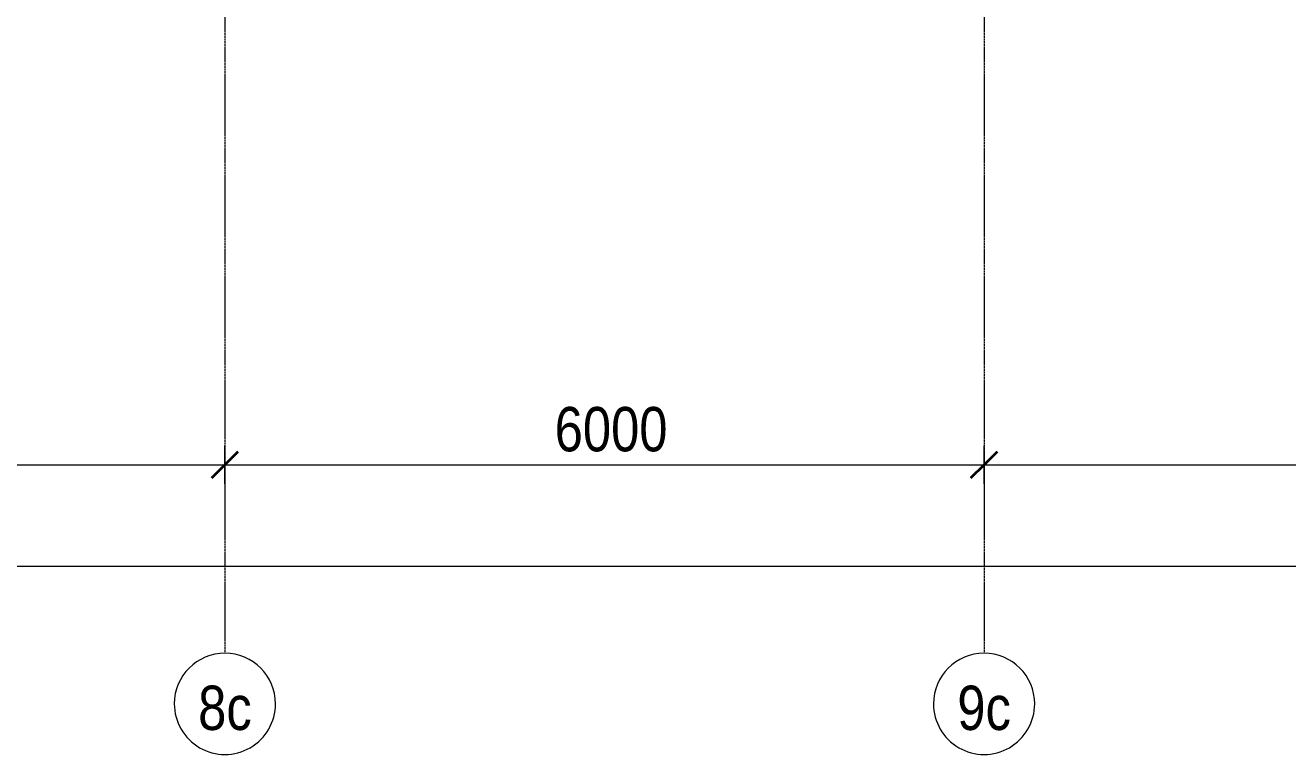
# Model space of a CAD drawing. Header units: metres. Extents: x -187 to 138813, y -64870 to 49448.
# Drawn here: x 70485 to 80463, y -64870 to -59091 of the extents above; entities that cross this region are included whole.
import ezdxf

# ---------------------------------------------------------------- set-up
doc = ezdxf.new("R2010")
doc.units = ezdxf.units.M
doc.linetypes.add('ADSK_Линия сетки', pattern=[21, 12, -3, 3, -3])
for name, color, linetype, lineweight in [('A-ANNO-DIMS', 7, 'Continuous', 9), ('A-ANNO-DIMS-100', 7, 'Continuous', 9), ('S-GRID', 7, 'Continuous', 9), ('S-GRID-IDEN', 7, 'Continuous', 9)]:
    doc.layers.add(name, color=color, linetype=linetype, lineweight=lineweight)
doc.styles.add('GOST Common_I', font='ARIALN.TTF', dxfattribs={"height": 350})
doc.dimstyles.new('ADSK_Основной_3_5', dxfattribs={"dimscale": 304.8, "dimtxt": 352.000249, "dimasz": 0.695866, "dimexe": 0.492126, "dimexo": 0.984252, "dimgap": 0, "dimtad": 1, "dimdec": 3, "dimrnd": 0.001, "dimdsep": 46, "dimtxsty": 'GOST Common_I', "dimblk1": 'OBLIQUE', "dimblk2": 'OBLIQUE', "dimsah": 1, "dimcen": 0.09, "dimdle": 0.492126, "dimazin": 0, "dimtfac": 1, "dimtdec": 4, "dimtix": 1, "dimtmove": 0, "dimatfit": 3, "dimfxl": 1, "dimtvp": 1, "dimtolj": 1, "dimtzin": 0, "dimarcsym": 2})

# ---------------------------------------------------------------- blocks, each defined once
blk = doc.blocks.new('Ось сетки - D8-1256827-1 этаж')
at = {"layer": 'S-GRID-IDEN'}
for start, end in [(360, 180), (180, 360)]:
    blk.add_arc((0, 0), 4, start, end, dxfattribs=at)
blk = doc.blocks.new('DIMBLOCK7-1 этаж')
at = {"layer": 'A-ANNO-DIMS-100', "transparency": 16777216}
for p, q in [((66062.7, -62714.4), (66062.7, -62414.4)), ((72062.7, -62714.4), (72062.7, -62414.4)), ((66062.7, -62564.4), (72062.7, -62564.4)), ((66062.7, -62564.4), (66062.7, -62714.4)), ((72062.7, -62564.4), (72062.7, -62714.4))]:
    blk.add_line(p, q, dxfattribs=at)
at = {"layer": 'A-ANNO-DIMS-100', "lineweight": 35, "transparency": 16777216}
for p, q in [((66062.7, -62564.4), (66168.7, -62458.3)), ((72062.7, -62564.4), (72168.7, -62458.3)), ((66062.7, -62564.4), (65956.6, -62670.4)), ((72062.7, -62564.4), (71956.6, -62670.4))]:
    blk.add_line(p, q, dxfattribs=at)
at = {"layer": 'A-ANNO-DIMS-100', "color": 0, "transparency": 16777216, "insert": (68668.9, -62107), "char_height": 350, "width": 945.031, "attachment_point": 1, "line_spacing_factor": 1.022761, "style": 'GOST Common_I'}
blk.add_mtext('6000', dxfattribs=at)
blk = doc.blocks.new('_Oblique')
at = {"color": 0, "linetype": 'ByBlock', "lineweight": -2}
blk.add_line((-0.5, -0.5), (0.5, 0.5), dxfattribs=at)
blk = doc.blocks.new('DIMBLOCK8-1 этаж')
at = {"layer": 'A-ANNO-DIMS-100', "transparency": 16777216}
for p, q in [((72062.7, -62714.4), (72062.7, -62414.4)), ((78062.7, -62714.4), (78062.7, -62414.4)), ((72062.7, -62564.4), (78062.7, -62564.4)), ((72062.7, -62564.4), (72062.7, -62714.4)), ((78062.7, -62564.4), (78062.7, -62714.4))]:
    blk.add_line(p, q, dxfattribs=at)
at = {"layer": 'A-ANNO-DIMS-100', "lineweight": 35, "transparency": 16777216}
for p, q in [((72062.7, -62564.4), (72168.7, -62458.3)), ((78062.7, -62564.4), (78168.7, -62458.3)), ((72062.7, -62564.4), (71956.6, -62670.4)), ((78062.7, -62564.4), (77956.6, -62670.4))]:
    blk.add_line(p, q, dxfattribs=at)
at = {"layer": 'A-ANNO-DIMS-100', "color": 0, "transparency": 16777216, "insert": (74668.9, -62107), "char_height": 350, "width": 945.031, "attachment_point": 1, "line_spacing_factor": 1.022761, "style": 'GOST Common_I'}
blk.add_mtext('6000', dxfattribs=at)
blk = doc.blocks.new('DIMBLOCK9-1 этаж')
at = {"layer": 'A-ANNO-DIMS-100', "transparency": 16777216}
for p, q in [((78062.7, -62714.4), (78062.7, -62414.4)), ((84062.7, -62714.4), (84062.7, -62414.4)), ((78062.7, -62564.4), (84062.7, -62564.4)), ((78062.7, -62564.4), (78062.7, -62714.4)), ((84062.7, -62564.4), (84062.7, -62714.4))]:
    blk.add_line(p, q, dxfattribs=at)
at = {"layer": 'A-ANNO-DIMS-100', "lineweight": 35, "transparency": 16777216}
for p, q in [((78062.7, -62564.4), (78168.7, -62458.3)), ((84062.7, -62564.4), (84168.7, -62458.3)), ((78062.7, -62564.4), (77956.6, -62670.4)), ((84062.7, -62564.4), (83956.6, -62670.4))]:
    blk.add_line(p, q, dxfattribs=at)
at = {"layer": 'A-ANNO-DIMS-100', "color": 0, "transparency": 16777216, "insert": (80668.9, -62107), "char_height": 350, "width": 945.031, "attachment_point": 1, "line_spacing_factor": 1.022761, "style": 'GOST Common_I'}
blk.add_mtext('6000', dxfattribs=at)
blk = doc.blocks.new('DIMBLOCK15-1 этаж')
at = {"layer": 'A-ANNO-DIMS-100', "transparency": 16777216}
for p, q in [((32662.7, -63184.2), (32662.7, -63514.4)), ((32662.7, -63364.4), (32662.7, -63184.2)), ((87462.7, -63184.2), (87462.7, -63514.4)), ((87462.7, -63364.4), (87462.7, -63184.2)), ((32512.7, -63364.4), (87612.7, -63364.4))]:
    blk.add_line(p, q, dxfattribs=at)
at = {"layer": 'A-ANNO-DIMS-100', "lineweight": 35, "transparency": 16777216}
for p, q in [((32662.7, -63364.4), (32768.7, -63258.3)), ((87462.7, -63364.4), (87568.7, -63258.3)), ((32662.7, -63364.4), (32556.6, -63470.4)), ((87462.7, -63364.4), (87356.6, -63470.4))]:
    blk.add_line(p, q, dxfattribs=at)
at = {"layer": 'A-ANNO-DIMS-100', "color": 0, "transparency": 16777216, "insert": (59555.5, -62907), "char_height": 350, "width": 1217.086, "attachment_point": 1, "line_spacing_factor": 1.022761, "style": 'GOST Common_I'}
blk.add_mtext('54800', dxfattribs=at)

msp = doc.modelspace()

# ---------------------------------------------------------------- linework, layer by layer
at = {"layer": 'S-GRID', "linetype": 'ADSK_Линия сетки'}
for p, q in [((72062.6532, -38095.4453), (72062.6532, -64052.4737)), ((78062.6532, -38095.4453), (78062.6532, -64052.4737))]:
    msp.add_line(p, q, dxfattribs=at)

# ---------------------------------------------------------------- block references
at = {"layer": 'S-GRID-IDEN', "xscale": 99.99999999999993, "yscale": 99.99999999999993, "zscale": 99.99999999999993, "rotation": 180}
for p in [(72062.6532, -64452.4737), (78062.6532, -64452.4737)]:
    msp.add_blockref('Ось сетки - D8-1256827-1 этаж', p, dxfattribs=at)

# ---------------------------------------------------------------- texts
at = {"layer": 'S-GRID-IDEN', "char_height": 350, "width": 461.772, "attachment_point": 1, "style": 'GOST Common_I'}
for s, insert in [('8с', (71851.1192, -64308.6099)), ('9с', (77851.1192, -64308.6099))]:
    msp.add_mtext(s, dxfattribs=dict(at, insert=insert))

# ---------------------------------------------------------------- dimensions: what is measured, and where the dimension line sits
at = {"layer": 'A-ANNO-DIMS'}
for base, p1, p2, override, picture, middle in [((72062.6532, -62564.3923), (66062.6532, -62414.4149), (72062.6532, -62414.4149), {"dimpost": '<>', "dimfxl": 6000}, 'DIMBLOCK7-1 этаж', (69062.6532, -62389.3923)), ((78062.6532, -62564.3923), (72062.6532, -62414.4149), (78062.6532, -62414.4149), {"dimpost": '<>', "dimfxl": 6000}, 'DIMBLOCK8-1 этаж', (75062.6532, -62389.3923)), ((84062.6532, -62564.3923), (78062.6532, -62414.4149), (84062.6532, -62414.4149), {"dimpost": '<>', "dimfxl": 6000}, 'DIMBLOCK9-1 этаж', (81062.6532, -62389.3923)), ((87462.6532, -63364.3923), (32662.6532, -62884.1574), (87462.6532, -62884.1574), {"dimpost": '<>', "dimfxl": 54800}, 'DIMBLOCK15-1 этаж', (60062.6532, -63189.3923))]:
    dim = msp.add_linear_dim(base=base, p1=p1, p2=p2, dimstyle='ADSK_Основной_3_5', override=override, dxfattribs=at)
    dim.commit()
    dim.dimension.update_dxf_attribs({"geometry": picture, "text_midpoint": middle})

doc.saveas('drawing.dxf')
